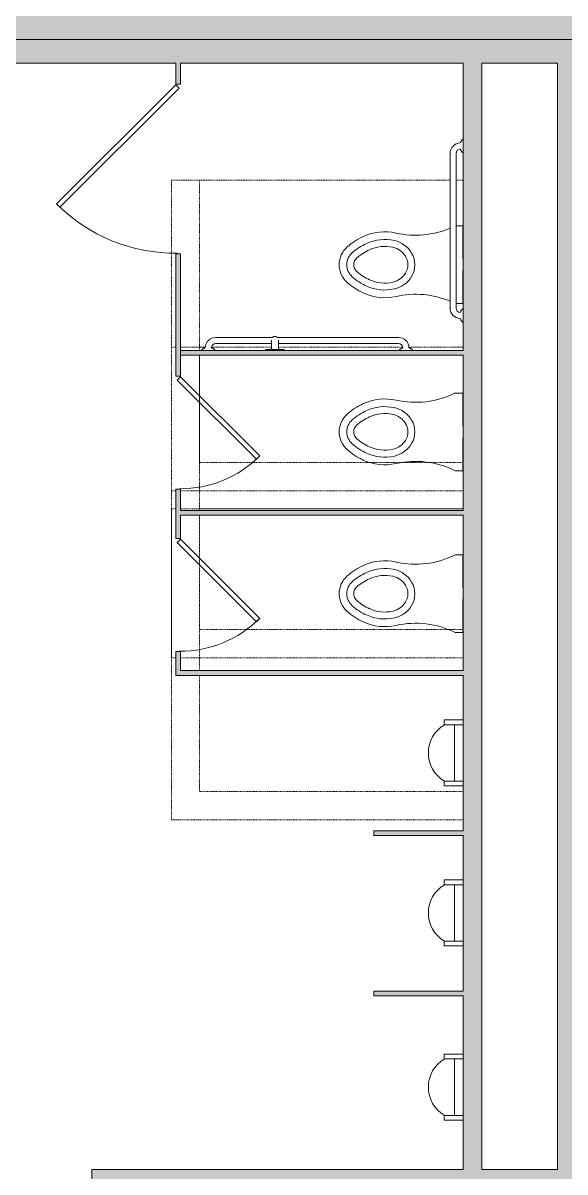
# Model space of a CAD drawing. Header units: inches. Extents: x -1180 to 2011, y -268 to 2143.
# Drawn here: x -217.9 to -102.7, y 1357.8 to 1601.9 of the extents above; entities that cross this region are included whole.
import ezdxf

# ---------------------------------------------------------------- set-up
doc = ezdxf.new("R2010")
doc.units = ezdxf.units.IN
doc.header["$MEASUREMENT"] = 0
doc.linetypes.add('Dash', pattern=[0.25, 0.125, -0.125])
for name, color, linetype, lineweight in [('A-DETL-GENF', 92, 'Continuous', 9), ('A-DOOR', 31, 'Continuous', 13), ('A-WALL', 113, 'Continuous', 13), ('A-WALL-PATT', 111, 'Continuous', 13), ('I-FURN', 30, 'Continuous', 9), ('I-WALL', 2, 'Continuous', 13), ('P-SANR-FIXT', 6, 'Continuous', 13)]:
    doc.layers.add(name, color=color, linetype=linetype, lineweight=lineweight)

# ---------------------------------------------------------------- blocks, each defined once
blk = doc.blocks.new('P-Toilet-Wall-3D - Wall Mount-4640259-6TH FLOOR POWER _ SIGNAL')
at = {"layer": 'P-SANR-FIXT', "linetype": 'Dash', "lineweight": 9}
for p, q in [((-186.37, 1502.51), (-186.37, 1568.51)), ((-186.37, 1568.51), (-127.16, 1568.51)), ((-186.37, 1502.51), (-186.37, 1568.51)), ((-180.37, 1532.27), (-180.37, 1568.51)), ((-180.37, 1568.51), (-127.16, 1568.51)), ((-125.89, 1568.51), (-124.37, 1568.51)), ((-125.89, 1568.51), (-124.37, 1568.51)), ((-180.37, 1508.51), (-180.37, 1531.27)), ((-124.37, 1508.51), (-180.37, 1508.51)), ((-185.43, 1502.51), (-186.37, 1502.51)), ((-185.43, 1502.51), (-186.37, 1502.51)), ((-124.37, 1502.51), (-184.43, 1502.51)), ((-124.37, 1502.51), (-184.43, 1502.51))]:
    blk.add_line(p, q, dxfattribs=at)
at = {"layer": 'P-SANR-FIXT', "lineweight": 9}
for p, q in [((-125.89, 1558.76), (-124.44, 1558.76)), ((-124.44, 1558.76), (-124.44, 1551.76)), ((-124.44, 1551.76), (-124.37, 1551.76)), ((-124.37, 1549.26), (-124.44, 1549.26)), ((-124.44, 1549.26), (-124.44, 1542.26)), ((-124.44, 1542.26), (-125.89, 1542.26))]:
    blk.add_line(p, q, dxfattribs=at)
for centre, radius, start, end in [((-141.02, 1546.57), 10.93, 77.296, 114.704), ((-134.48, 1575.61), 18.83, 257.296, 292.9106), ((-139.7, 1543.7), 14.09, 114.704, 131.296), ((-139.7, 1543.7), 12.47, 114.704, 131.296), ((-141.02, 1546.57), 9.3, 77.296, 114.704), ((-140.23, 1550.08), 5.71, 30.704, 77.296), ((-145.68, 1550.51), 5.03, 131.296, 228.704), ((-145.68, 1550.51), 3.4, 131.296, 228.704), ((-139.7, 1543.7), 11, 114.704, 131.296), ((-141.02, 1546.57), 7.83, 77.296, 114.704), ((-140.23, 1550.08), 4.24, 30.704, 77.296), ((-139.51, 1550.51), 4.87, 329.296, 30.704), ((-145.68, 1550.51), 1.93, 131.296, 228.704), ((-139.51, 1550.51), 3.4, 329.296, 30.704), ((-139.7, 1557.32), 12.47, 228.704, 245.296), ((-139.7, 1557.32), 11, 228.704, 245.296), ((-140.23, 1550.94), 4.24, 282.704, 329.296), ((-140.23, 1550.94), 5.71, 282.704, 329.296), ((-139.7, 1557.32), 14.09, 228.704, 245.296), ((-141.02, 1554.44), 9.3, 245.296, 282.704), ((-141.02, 1554.44), 7.83, 245.296, 282.704), ((-141.02, 1554.44), 10.93, 245.296, 282.704), ((-134.48, 1525.41), 18.83, 67.0894, 102.704)]:
    blk.add_arc(centre, radius, start, end, dxfattribs=at)
blk = doc.blocks.new('P-Toilet-Wall-3D - Wall Mount-V1-6TH FLOOR POWER _ SIGNAL')
at = {"layer": 'P-SANR-FIXT', "linetype": 'Dash', "lineweight": 9}
for p, q in [((-186.37, 1467.01), (-186.37, 1533.01)), ((-186.37, 1533.01), (-185.43, 1533.01)), ((-186.37, 1467.01), (-186.37, 1533.01)), ((-184.43, 1533.01), (-179.14, 1533.01)), ((-180.37, 1532.27), (-180.37, 1533.01)), ((-180.37, 1533.01), (-179.14, 1533.01)), ((-177.86, 1533.01), (-165.11, 1533.01)), ((-177.86, 1533.01), (-165.11, 1533.01)), ((-163.64, 1533.01), (-137.17, 1533.01)), ((-163.64, 1533.01), (-137.17, 1533.01)), ((-135.9, 1533.01), (-124.37, 1533.01)), ((-135.9, 1533.01), (-124.37, 1533.01)), ((-180.37, 1498.32), (-180.37, 1531.27)), ((-180.37, 1473.01), (-180.37, 1497.32)), ((-124.37, 1473.01), (-180.37, 1473.01)), ((-185.43, 1467.01), (-186.37, 1467.01)), ((-185.43, 1467.01), (-186.37, 1467.01)), ((-124.37, 1467.01), (-184.43, 1467.01)), ((-124.37, 1467.01), (-184.43, 1467.01))]:
    blk.add_line(p, q, dxfattribs=at)
at = {"layer": 'P-SANR-FIXT', "lineweight": 9}
for p, q in [((-126.06, 1523.26), (-124.44, 1523.26)), ((-124.44, 1523.26), (-124.44, 1516.26)), ((-124.44, 1516.26), (-124.37, 1516.26)), ((-124.37, 1513.76), (-124.44, 1513.76)), ((-124.44, 1513.76), (-124.44, 1506.76)), ((-124.44, 1506.76), (-126.06, 1506.76))]:
    blk.add_line(p, q, dxfattribs=at)
for centre, radius, start, end in [((-134.48, 1540.11), 18.83, 257.296, 296.5385), ((-139.7, 1508.2), 14.09, 114.704, 131.296), ((-141.02, 1511.07), 10.93, 77.296, 114.704), ((-145.68, 1515.01), 5.03, 131.296, 228.704), ((-139.7, 1508.2), 12.47, 114.704, 131.296), ((-141.02, 1511.07), 9.3, 77.296, 114.704), ((-141.02, 1511.07), 7.83, 77.296, 114.704), ((-140.23, 1514.58), 4.24, 30.704, 77.296), ((-140.23, 1514.58), 5.71, 30.704, 77.296), ((-145.68, 1515.01), 3.4, 131.296, 228.704), ((-145.68, 1515.01), 1.93, 131.296, 228.704), ((-139.7, 1508.2), 11, 114.704, 131.296), ((-139.51, 1515.01), 3.4, 329.296, 30.704), ((-139.51, 1515.01), 4.87, 329.296, 30.704), ((-139.7, 1521.82), 11, 228.704, 245.296), ((-139.7, 1521.82), 14.09, 228.704, 245.296), ((-139.7, 1521.82), 12.47, 228.704, 245.296), ((-141.02, 1518.94), 7.83, 245.296, 282.704), ((-140.23, 1515.44), 4.24, 282.704, 329.296), ((-140.23, 1515.44), 5.71, 282.704, 329.296), ((-141.02, 1518.94), 10.93, 245.296, 282.704), ((-141.02, 1518.94), 9.3, 245.296, 282.704), ((-134.48, 1489.91), 18.83, 63.4615, 102.704)]:
    blk.add_arc(centre, radius, start, end, dxfattribs=at)
blk = doc.blocks.new('P-Toilet-Wall-3D - Wall Mount-V2-6TH FLOOR POWER _ SIGNAL')
at = {"layer": 'P-SANR-FIXT', "linetype": 'Dash', "lineweight": 9}
for p, q in [((-186.37, 1432.62), (-186.37, 1498.62)), ((-186.37, 1498.62), (-185.43, 1498.62)), ((-186.37, 1432.62), (-186.37, 1498.62)), ((-184.43, 1498.62), (-124.37, 1498.62)), ((-180.37, 1498.32), (-180.37, 1498.62)), ((-180.37, 1498.62), (-124.37, 1498.62)), ((-180.37, 1464.28), (-180.37, 1497.32)), ((-180.37, 1438.62), (-180.37, 1463.28)), ((-124.37, 1438.62), (-180.37, 1438.62)), ((-124.37, 1432.62), (-186.37, 1432.62)), ((-124.37, 1432.62), (-186.37, 1432.62))]:
    blk.add_line(p, q, dxfattribs=at)
at = {"layer": 'P-SANR-FIXT', "lineweight": 9}
for p, q in [((-126.06, 1488.87), (-124.44, 1488.87)), ((-124.44, 1488.87), (-124.44, 1481.87)), ((-124.44, 1481.87), (-124.37, 1481.87)), ((-124.37, 1479.37), (-124.44, 1479.37)), ((-124.44, 1479.37), (-124.44, 1472.37)), ((-124.44, 1472.37), (-126.06, 1472.37))]:
    blk.add_line(p, q, dxfattribs=at)
for centre, radius, start, end in [((-139.7, 1473.81), 14.09, 114.704, 131.296), ((-141.02, 1476.69), 10.93, 77.296, 114.704), ((-134.48, 1505.72), 18.83, 257.296, 296.5385), ((-145.68, 1480.62), 5.03, 131.296, 228.704), ((-139.7, 1473.81), 12.47, 114.704, 131.296), ((-141.02, 1476.69), 9.3, 77.296, 114.704), ((-141.02, 1476.69), 7.83, 77.296, 114.704), ((-140.23, 1480.19), 4.24, 30.704, 77.296), ((-140.23, 1480.19), 5.71, 30.704, 77.296), ((-145.68, 1480.62), 3.4, 131.296, 228.704), ((-145.68, 1480.62), 1.93, 131.296, 228.704), ((-139.7, 1473.81), 11, 114.704, 131.296), ((-139.51, 1480.62), 3.4, 329.296, 30.704), ((-139.51, 1480.62), 4.87, 329.296, 30.704), ((-139.7, 1487.43), 14.09, 228.704, 245.296), ((-139.7, 1487.43), 12.47, 228.704, 245.296), ((-139.7, 1487.43), 11, 228.704, 245.296), ((-141.02, 1484.56), 7.83, 245.296, 282.704), ((-140.23, 1481.05), 4.24, 282.704, 329.296), ((-140.23, 1481.05), 5.71, 282.704, 329.296), ((-141.02, 1484.56), 10.93, 245.296, 282.704), ((-141.02, 1484.56), 9.3, 245.296, 282.704), ((-134.48, 1455.52), 18.83, 63.4615, 102.704)]:
    blk.add_arc(centre, radius, start, end, dxfattribs=at)
blk = doc.blocks.new('P-Urinal-Wall-3D - P-Urinal-Wall-3D-4880745-6TH FLOOR POWER _ SIGNAL')
at = {"layer": 'P-SANR-FIXT', "lineweight": 9}
for p, q in [((-11.29, 2), (-11.29, 6)), ((-11.29, 6), (-10.29, 6)), ((-10.29, 6), (-10.29, 2)), ((2.73, 6), (1.71, 6)), ((1.71, 6), (1.71, 2)), ((2.73, 2), (2.73, 6)), ((1.71, 3.85), (-10.29, 3.85)), ((-10.29, 3.85), (-10.29, 2)), ((1.71, 2), (1.71, 3.85)), ((-10.29, 2), (-11.29, 2)), ((-10.29, 2), (1.71, 2)), ((1.71, 2), (2.73, 2))]:
    blk.add_line(p, q, dxfattribs=at)
blk.add_arc((-4.29, 2.39), 7, 31.0027, 148.9973, dxfattribs=at)
blk = doc.blocks.new('Single Glass Door - toilet partition-4881461-6TH FLOOR POWER _ SIGNAL')
at = {"layer": 'A-DOOR', "color": 8, "lineweight": 20}
for p, q in [((-7.42, 25.82), (-8.12, 25.12)), ((-8.12, 25.12), (17.2, -0.21)), ((17.91, 0.5), (-7.42, 25.82)), ((17.2, -0.21), (17.91, 0.5))]:
    blk.add_line(p, q, dxfattribs=at)
at = {"layer": 'A-DOOR', "lineweight": 9}
blk.add_arc((17.91, 0.5), 35.81, 135, 180.5, dxfattribs=at)
blk = doc.blocks.new('Single Glass Door - toilet partition 2_-4881563-6TH FLOOR POWER _ SIGNAL')
at = {"layer": 'A-DOOR', "color": 8, "lineweight": 20}
for p, q in [((-5.64, -16.63), (11.2, 0.21)), ((11.2, 0.21), (11.91, -0.5)), ((11.91, -0.5), (-4.93, -17.34)), ((-4.93, -17.34), (-5.64, -16.63))]:
    blk.add_line(p, q, dxfattribs=at)
at = {"layer": 'A-DOOR', "lineweight": 9}
blk.add_arc((11.91, -0.5), 23.81, 179.5, 225, dxfattribs=at)
blk = doc.blocks.new('P-Grab_Bar-36in - 36 INCH-3759717-6TH FLOOR POWER _ SIGNAL')
at = {"layer": 'I-FURN'}
for p, q in [((-100.33, 1574.33), (-100.33, 1577.13)), ((-100.33, 1577.13), (-100.19, 1577.13)), ((-99.72, 1576.43), (-99.72, 1576.37)), ((-99.72, 1575.09), (-99.72, 1575.03)), ((-100.19, 1574.33), (-100.33, 1574.33)), ((-98.81, 1541.31), (-98.81, 1574.16)), ((-97.54, 1574.16), (-97.54, 1541.3)), ((-100.33, 1538.33), (-100.33, 1541.13)), ((-100.33, 1541.13), (-100.19, 1541.13)), ((-99.72, 1540.43), (-99.72, 1540.37)), ((-100.19, 1538.33), (-100.33, 1538.33)), ((-99.72, 1539.09), (-99.72, 1539.03))]:
    blk.add_line(p, q, dxfattribs=at)
for centre, radius, start, end in [((-100.19, 1577.04), 0.0934, 358.0011, 90), ((-100, 1577.04), 0.0984, 182.9558, 257.0471), ((-100.07, 1576.86), 0.0975, 359.156, 60.8479), ((-100, 1574.42), 0.0984, 102.9529, 177.0442), ((-100.07, 1574.6), 0.0975, 299.1521, 0.844), ((-99.87, 1576.87), 0.0998, 190.0133, 253.9943), ((-99.87, 1574.59), 0.0998, 106.0057, 169.9867), ((-99.95, 1576.69), 0.0983, 352.1862, 57.824), ((-99.95, 1574.77), 0.0983, 302.176, 7.8138), ((-99.59, 1576.68), 0.259, 180.2678, 237.7398), ((-99.59, 1574.78), 0.259, 122.2602, 179.7322), ((-99.75, 1576.44), 0.0327, 356.7864, 57.7398), ((-99.75, 1575.02), 0.0327, 302.2602, 3.2136), ((-99.75, 1574.16), 2.21, 0, 89.1445), ((-99.76, 1574.15), 0.946, 0.5765, 87.6589), ((-100.19, 1574.42), 0.0934, 270, 1.9989), ((-100.19, 1541.04), 0.0934, 358, 90), ((-100, 1541.04), 0.0984, 182.955, 257.045), ((-100.07, 1540.86), 0.0975, 359.1532, 60.8468), ((-99.87, 1540.87), 0.0998, 190.0117, 253.9883), ((-99.95, 1540.69), 0.0983, 352.1794, 57.8206), ((-99.59, 1540.68), 0.259, 180.2661, 237.7339), ((-99.75, 1540.44), 0.0327, 356.7675, 57.7339), ((-99.76, 1541.31), 0.946, 272.3393, 359.6607), ((-99.75, 1541.3), 2.21, 270.8636, 359.8856), ((-100.19, 1538.42), 0.0934, 270, 2.0008), ((-100, 1538.42), 0.0984, 102.9565, 177.0456), ((-100.07, 1538.6), 0.0975, 299.154, 0.8489), ((-99.87, 1538.59), 0.0998, 106.0161, 169.9895), ((-99.95, 1538.77), 0.0983, 302.1818, 7.8257), ((-99.59, 1538.78), 0.259, 122.2704, 179.7352), ((-99.75, 1539.02), 0.0327, 302.2704, 3.2464)]:
    blk.add_arc(centre, radius, start, end, dxfattribs=at)
blk = doc.blocks.new('P-Grab_Bar-42in - 42 INCH-V10-6TH FLOOR POWER _ SIGNAL')
at = {"layer": 'I-FURN'}
for p, q in [((-176.94, 1535.06), (-164.87, 1535.06)), ((-165.12, 1533.79), (-176.94, 1533.79)), ((-163.88, 1535.06), (-138.09, 1535.06)), ((-138.09, 1533.79), (-163.64, 1533.79)), ((-179.92, 1532.27), (-179.92, 1532.41)), ((-177.12, 1532.27), (-179.92, 1532.27)), ((-179.22, 1532.88), (-179.15, 1532.88)), ((-177.88, 1532.88), (-177.81, 1532.88)), ((-177.12, 1532.41), (-177.12, 1532.27)), ((-137.92, 1532.27), (-137.92, 1532.41)), ((-135.12, 1532.27), (-137.92, 1532.27)), ((-137.22, 1532.88), (-137.15, 1532.88)), ((-135.88, 1532.88), (-135.81, 1532.88)), ((-135.12, 1532.41), (-135.12, 1532.27))]:
    blk.add_line(p, q, dxfattribs=at)
for centre, radius, start, end in [((-176.94, 1532.85), 2.21, 90, 179.1445), ((-176.93, 1532.84), 0.946, 90.5765, 177.6589), ((-138.09, 1532.85), 2.21, 0.8636, 89.8856), ((-138.1, 1532.84), 0.946, 2.3393, 89.6607), ((-179.82, 1532.41), 0.0934, 88.0011, 180), ((-179.82, 1532.6), 0.0984, 272.9558, 347.0471), ((-179.64, 1532.53), 0.0975, 89.156, 150.8479), ((-179.66, 1532.73), 0.0998, 280.0133, 343.9943), ((-179.48, 1532.65), 0.0983, 82.1862, 147.824), ((-179.47, 1533.01), 0.259, 270.2678, 327.7398), ((-179.22, 1532.85), 0.0327, 86.7864, 147.7398), ((-177.81, 1532.85), 0.0327, 32.2602, 93.2136), ((-177.56, 1533.01), 0.259, 212.2602, 269.7322), ((-177.55, 1532.65), 0.0983, 32.176, 97.8138), ((-177.37, 1532.73), 0.0998, 196.0057, 259.9867), ((-177.39, 1532.53), 0.0975, 29.1521, 90.844), ((-177.21, 1532.6), 0.0984, 192.9529, 267.0442), ((-177.21, 1532.41), 0.0934, 0, 91.9989), ((-137.82, 1532.41), 0.0934, 88, 180), ((-137.82, 1532.6), 0.0984, 272.955, 347.045), ((-137.64, 1532.53), 0.0975, 89.1532, 150.8468), ((-137.66, 1532.73), 0.0998, 280.0117, 343.9883), ((-137.48, 1532.65), 0.0983, 82.1794, 147.8206), ((-137.47, 1533.01), 0.259, 270.2661, 327.7339), ((-137.22, 1532.85), 0.0327, 86.7675, 147.7339), ((-135.81, 1532.85), 0.0327, 32.2704, 93.2464), ((-135.56, 1533.01), 0.259, 212.2704, 269.7352), ((-135.55, 1532.65), 0.0983, 32.1818, 97.8257), ((-135.37, 1532.73), 0.0998, 196.0161, 259.9895), ((-135.39, 1532.53), 0.0975, 29.154, 90.8489), ((-135.21, 1532.6), 0.0984, 192.9565, 267.0456), ((-135.21, 1532.41), 0.0934, 0, 92.0008)]:
    blk.add_arc(centre, radius, start, end, dxfattribs=at)
blk = doc.blocks.new('P-Grab_Bar_18in_Vertical - 18 INCH-V134-6TH FLOOR POWER _ SIGNAL')
at = {"layer": 'P-SANR-FIXT', "lineweight": 9}
for p, q in [((-2, 0.25), (-2, 0)), ((-2, 0.25), (-2, 0)), ((-1.95, 0.25), (0, 0.25)), ((-1.95, 0.25), (-1.95, 0.25)), ((-0.75, 1), (-0.75, 0.25)), ((-0.75, 1), (-0.75, 0.25)), ((0, 0.25), (1.95, 0.25)), ((0.75, 0.25), (0.75, 1)), ((0.75, 0.25), (0.75, 1)), ((1.95, 0.25), (1.95, 0.25)), ((2, 0), (2, 0.25)), ((2, 0), (2, 0.25)), ((0, 0), (-1.95, 0)), ((1.95, 0), (0, 0))]:
    blk.add_line(p, q, dxfattribs=at)
at = {"layer": 'P-SANR-FIXT', "lineweight": 9, "flags": 128}
for points in [[(-0.52, 2.79), (-0.5, 2.81), (-0.48, 2.83), (-0.45, 2.85), (-0.43, 2.86), (-0.41, 2.88), (-0.38, 2.9), (-0.35, 2.91), (-0.33, 2.93), (-0.3, 2.94), (-0.27, 2.95), (-0.24, 2.96), (-0.22, 2.97), (-0.19, 2.98), (-0.16, 2.98), (-0.13, 2.99), (-0.1, 2.99), (-0.07, 3), (-0.04, 3)], [(0.06, 3), (0.09, 2.99), (0.12, 2.99), (0.15, 2.99), (0.18, 2.98), (0.21, 2.97), (0.24, 2.96), (0.26, 2.95), (0.29, 2.94), (0.32, 2.93), (0.35, 2.92), (0.37, 2.9), (0.4, 2.89), (0.42, 2.87), (0.45, 2.85), (0.47, 2.83), (0.49, 2.81), (0.52, 2.79)], [(-0.75, 2.25), (-0.75, 2.25), (-0.75, 2.25), (-0.75, 2.24), (-0.75, 2.23), (-0.75, 2.23), (-0.75, 2.21), (-0.75, 2.2), (-0.75, 2.19), (-0.75, 2.17), (-0.75, 2.15), (-0.75, 2.13), (-0.75, 2.11), (-0.75, 2.08), (-0.75, 2.06), (-0.75, 2.03), (-0.75, 2), (-0.75, 1.97), (-0.75, 1.94), (-0.75, 1.91), (-0.75, 1.87), (-0.75, 1.83), (-0.75, 1.8), (-0.75, 1.76), (-0.75, 1.72), (-0.75, 1.68), (-0.75, 1.63), (-0.75, 1.59), (-0.75, 1.54), (-0.75, 1.5), (-0.75, 1.45), (-0.75, 1.41), (-0.75, 1.36), (-0.75, 1.31), (-0.75, 1.26), (-0.75, 1.21), (-0.75, 1.16), (-0.75, 1.11), (-0.75, 1.06), (-0.75, 1.01), (-0.75, 1)], [(-0.75, 2.24), (-0.75, 2.25), (-0.75, 2.25)], [(-0.75, 1), (-0.75, 1.05), (-0.75, 1.1), (-0.75, 1.15), (-0.75, 1.2), (-0.75, 1.25), (-0.75, 1.3), (-0.75, 1.35), (-0.75, 1.39), (-0.75, 1.44), (-0.75, 1.49)], [(0.75, 1), (0.75, 1.05), (0.75, 1.1), (0.75, 1.15), (0.75, 1.2), (0.75, 1.25), (0.75, 1.3), (0.75, 1.35), (0.75, 1.39), (0.75, 1.44), (0.75, 1.49), (0.75, 1.53), (0.75, 1.58), (0.75, 1.62), (0.75, 1.66), (0.75, 1.71), (0.75, 1.75), (0.75, 1.79), (0.75, 1.82), (0.75, 1.86), (0.75, 1.9), (0.75, 1.93), (0.75, 1.96), (0.75, 1.99), (0.75, 2.02), (0.75, 2.05), (0.75, 2.08), (0.75, 2.1), (0.75, 2.13), (0.75, 2.15), (0.75, 2.17), (0.75, 2.18), (0.75, 2.2), (0.75, 2.21), (0.75, 2.22), (0.75, 2.23), (0.75, 2.24), (0.75, 2.24), (0.75, 2.25), (0.75, 2.25)], [(0.75, 2.25), (0.75, 2.25), (0.75, 2.25)], [(0.75, 1.5), (0.75, 1.45), (0.75, 1.41), (0.75, 1.36), (0.75, 1.31), (0.75, 1.26), (0.75, 1.21), (0.75, 1.16), (0.75, 1.11), (0.75, 1.06), (0.75, 1.01), (0.75, 1)]]:
    blk.add_lwpolyline(points, dxfattribs=at)

msp = doc.modelspace()

# ---------------------------------------------------------------- hatches: boundary and pattern name
at = {"layer": 'A-DETL-GENF'}
h = msp.add_hatch(color=9, dxfattribs=at)
h.paths.add_polyline_path([(63.24, 1240.16), (70.77, 1240.16), (70.77, 1265.21), (58.74, 1265.21), (58.74, 1579.31), (70.77, 1579.31), (70.77, 1607.3), (-48.23, 1607.3), (-48.23, 1620.31), (-277.42, 1620.31), (-277.42, 1541.26), (-249.39, 1541.26), (-249.39, 1598.34), (24.69, 1598.34), (24.69, 1541.26), (52.78, 1541.26), (52.78, 1411.26), (24.69, 1411.26), (24.69, 1357.25), (50.71, 1357.25), (50.71, 1277.19), (-67.38, 1277.19), (-67.38, 1240.16), (-41.77, 1240.16), (-41.77, 1259.14), (38.24, 1259.14), (38.24, 1240.16), (62.74, 1240.16)], flags=0)
h.paths.add_polyline_path([(-381.47, 1240.16), (-381.47, 1256.22), (-377.47, 1256.22), (-377.47, 1256.27), (-381.5, 1256.27), (-381.5, 1620.31), (-399.46, 1620.31), (-399.46, 1240.16), (-381.5, 1240.16)], flags=0)
h.paths.add_polyline_path([(193.78, 1339.23), (195.78, 1339.23), (195.78, 1318.11), (193.78, 1318.11), (193.78, 1319.46)], flags=0)
h.paths.add_polyline_path([(193.78, 1443.51), (195.78, 1443.51), (195.78, 1422.38), (193.78, 1422.38)], flags=0)
h.paths.add_polyline_path([(193.78, 1547.56), (195.78, 1547.56), (195.78, 1526.43), (193.78, 1526.43)], flags=0)
h.paths.add_polyline_path([(174.75, 1240.16), (672.96, 1240.16), (672.96, 1620.31), (654.76, 1620.31), (654.76, 1257.23), (377.16, 1257.26), (377.16, 1309.64), (293.77, 1309.64), (293.77, 1263.25), (188.78, 1263.25), (188.78, 1296.73), (193.78, 1296.73), (193.78, 1268.25), (288.77, 1268.25), (288.77, 1368.22), (193.78, 1368.22), (193.78, 1339.23), (188.78, 1339.23), (188.78, 1401.01), (193.78, 1401.01), (193.78, 1372.22), (288.77, 1372.22), (288.77, 1472.3), (193.78, 1472.3), (193.78, 1443.51), (188.78, 1443.51), (188.78, 1505.06), (193.78, 1505.06), (193.78, 1476.3), (288.77, 1476.3), (288.77, 1576.29), (193.78, 1576.29), (193.78, 1547.56), (188.78, 1547.56), (188.78, 1575.31), (188.64, 1575.28), (188.64, 1547.76), (182.73, 1547.76), (182.73, 1504.24), (188.64, 1504.24), (188.64, 1444.18), (182.73, 1444.18), (182.73, 1400.24), (188.64, 1400.24), (188.64, 1339.74), (182.73, 1339.74), (182.73, 1296.76), (188.64, 1296.73), (188.64, 1265.21), (174.75, 1265.21), (174.75, 1247.2)], flags=0)
h.paths.add_polyline_path([(-272.42, 1242.23), (-222.89, 1242.23), (-222.89, 1276.12), (-227.66, 1276.12), (-227.66, 1281.12), (-267.66, 1281.12), (-267.66, 1276.12), (-272.42, 1276.12), (-272.42, 1242.24)], flags=0)
h.paths.add_polyline_path([(-217.89, 1242.23), (-155.35, 1242.23), (-155.35, 1276.12), (-166.62, 1276.12), (-166.62, 1281.12), (-206.62, 1281.12), (-206.62, 1276.12), (-217.89, 1276.12), (-217.89, 1246.88)], flags=0)
h.paths.add_polyline_path([(-403.46, 1254.15), (-403.46, 1284.19), (-423.43, 1284.19), (-423.43, 1254.15), (-405.98, 1254.15)], flags=0)
h.paths.add_polyline_path([(-277.45, 1256.27), (-277.42, 1256.27), (-277.45, 1256.27)], flags=0)
h.paths.add_polyline_path([(-331.5, 1256.27), (-331.5, 1262.27), (-283.45, 1262.27), (-283.45, 1508.33), (-375.5, 1508.33), (-375.5, 1262.27), (-371.5, 1262.27), (-371.5, 1256.27), (-332.12, 1256.27)], flags=0)
h.paths.add_polyline_path([(641.59, 1262.23), (649.76, 1262.23), (649.76, 1359.16), (556.01, 1359.16), (556.01, 1262.23)], flags=0)
h.paths.add_polyline_path([(511.76, 1262.76), (551.01, 1262.76), (550.98, 1619.36), (432.35, 1619.36), (432.35, 1624.31), (386.35, 1624.31), (386.35, 1619.36), (382.66, 1619.36), (382.66, 1379.39), (378.04, 1379.39), (378.04, 1531.32), (293.77, 1531.32), (293.77, 1315.14), (378.04, 1315.14), (378.04, 1339.39), (382.66, 1339.39), (382.66, 1262.76), (423.17, 1262.76)], flags=0)
h.paths.add_polyline_path([(195.78, 1296.73), (193.78, 1296.73), (193.78, 1317.86), (195.78, 1317.86), (195.78, 1310.14)], flags=0)
h.paths.add_polyline_path([(-249.39, 1357.25), (-249.39, 1411.26), (-271.43, 1411.26), (-271.43, 1411.21), (-277.43, 1411.21), (-277.45, 1357.25), (-267.2, 1357.25)], flags=0)
h.paths.add_polyline_path([(648.76, 1364.16), (648.76, 1618.33), (642.76, 1618.33), (642.76, 1624.31), (602.76, 1624.31), (602.76, 1618.33), (556.98, 1618.33), (556.98, 1364.16), (641.59, 1364.16)], flags=0)
h.paths.add_polyline_path([(183.14, 1364.83), (183.14, 1365.33), (182.73, 1365.33), (182.73, 1364.83)], flags=0)
h.paths.add_polyline_path([(182.73, 1375.83), (183.14, 1375.83), (183.14, 1376.33), (182.73, 1376.33)], flags=0)
h.paths.add_polyline_path([(193.78, 1401.01), (193.78, 1422.13), (195.78, 1422.13), (195.78, 1401.01)], flags=0)
h.paths.add_polyline_path([(182.73, 1471.71), (183.14, 1471.71), (183.14, 1472.21), (182.73, 1472.21)], flags=0)
h.paths.add_polyline_path([(183.14, 1477.46), (183.14, 1477.96), (182.73, 1477.96), (182.73, 1477.46)], flags=0)
h.paths.add_polyline_path([(193.78, 1505.06), (193.78, 1526.18), (195.78, 1526.18), (195.78, 1505.06)], flags=0)
h.paths.add_polyline_path([(-282.42, 1513.33), (-282.42, 1574.27), (-376.5, 1574.27), (-376.5, 1513.33), (-283.43, 1513.33)], flags=0)
h.paths.add_polyline_path([(368.82, 1536.32), (378.04, 1536.32), (378.04, 1619.36), (375.35, 1619.36), (375.35, 1624.31), (329.35, 1624.31), (329.35, 1619.36), (317.86, 1619.36), (317.86, 1595.36), (293.77, 1595.36), (293.77, 1536.32), (294.22, 1536.32)], flags=0)
h.paths.add_polyline_path([(694.97, 1576.19), (697.02, 1576.19), (697.02, 1606.14), (676.96, 1606.14), (676.96, 1576.19)], flags=0)
h.paths.add_polyline_path([(-282.42, 1579.27), (-281.42, 1579.27), (-281.42, 1620.31), (-297.96, 1620.31), (-297.96, 1624.31), (-360.96, 1624.31), (-360.96, 1620.31), (-377.5, 1620.31), (-377.5, 1579.27), (-297.96, 1579.27)], flags=0)
h.paths.add_polyline_path([(182.64, 1579.31), (188.78, 1579.31), (188.78, 1598.25), (293.63, 1598.25), (293.63, 1599.36), (313.86, 1599.36), (313.86, 1620.31), (295.85, 1620.31), (295.85, 1607.3), (174.75, 1607.3), (174.75, 1579.31), (181.4, 1579.31)], flags=0)
h.paths.add_polyline_path([(252.11, 1580.29), (288.77, 1580.29), (288.77, 1593.25), (193.78, 1593.25), (193.78, 1580.29), (206.74, 1580.29)], flags=0)
h.paths.add_polyline_path([(699.34, 1608.45), (699.96, 1609.08), (701.02, 1609.08), (701.02, 1610.14), (676.96, 1610.14), (676.96, 1608.45), (697.02, 1608.45)], flags=0)
at = {"layer": 'A-WALL-PATT', "lineweight": 9}
for points in [[(-104.92, 1593.34), (20.69, 1593.34), (20.69, 1598.34), (-245.39, 1598.34), (-245.39, 1593.34), (-120.37, 1593.34)], [(-120.37, 1358.28), (-120.37, 1593.34), (-124.37, 1593.34), (-124.37, 1358.28)], [(-104.33, 1358.28), (-100.33, 1358.28), (-100.33, 1593.34), (-104.33, 1593.34), (-104.33, 1360.89)], [(-180.75, 1531.27), (-124.37, 1531.27), (-124.37, 1532.27), (-184.39, 1532.27), (-184.39, 1531.27), (-181.05, 1531.27)], [(-184.43, 1497.32), (-124.37, 1497.32), (-124.37, 1498.32), (-184.43, 1498.32)], [(-124.37, 1463.28), (-124.41, 1464.28), (-185.43, 1464.28), (-185.43, 1463.28), (-137.38, 1463.28)], [(-137.38, 1429.24), (-124.37, 1429.24), (-124.37, 1430.24), (-143.37, 1430.24), (-143.37, 1429.24)], [(-124.37, 1395.21), (-124.37, 1396.21), (-143.37, 1396.21), (-143.37, 1395.21), (-137.38, 1395.21)], [(-21.72, 1353.28), (-21.72, 1358.28), (-203.29, 1358.28), (-203.29, 1353.28), (-40.36, 1353.28)]]:
    msp.add_hatch(color=7, dxfattribs=at).paths.add_polyline_path(points, flags=0)
h = msp.add_hatch(color=7, dxfattribs=at)
h.paths.add_polyline_path([(-184.43, 1464.28), (-184.43, 1468.32), (-185.43, 1468.32), (-185.43, 1464.28)], flags=0)
h.paths.add_polyline_path([(-185.43, 1492.32), (-184.43, 1492.32), (-184.43, 1502.82), (-185.43, 1502.82)], flags=0)
h.paths.add_polyline_path([(-184.43, 1526.82), (-184.43, 1552.84), (-185.43, 1552.84), (-185.43, 1526.82)], flags=0)
h.paths.add_polyline_path([(-184.43, 1588.84), (-184.43, 1593.34), (-185.43, 1593.34), (-185.43, 1588.84)], flags=0)

# ---------------------------------------------------------------- linework, layer by layer
at = {"layer": 'A-WALL', "color": 8, "lineweight": 20}
for p, q in [((-124.37, 1593.34), (-124.37, 1577.14)), ((-120.37, 1358.28), (-120.37, 1593.34)), ((-104.33, 1593.34), (-104.33, 1358.28)), ((-124.37, 1574.34), (-124.37, 1541.14)), ((-124.37, 1538.34), (-124.37, 1532.27)), ((-124.37, 1531.27), (-124.37, 1498.32)), ((-124.37, 1497.32), (-124.37, 1464.28)), ((-124.37, 1463.28), (-124.37, 1453.81)), ((-124.37, 1439.78), (-124.37, 1430.24)), ((-124.37, 1429.24), (-124.37, 1419.81)), ((-124.37, 1405.78), (-124.37, 1396.21)), ((-124.37, 1395.21), (-124.37, 1382.81)), ((-124.37, 1368.78), (-124.37, 1358.28))]:
    msp.add_line(p, q, dxfattribs=at)
at = {"layer": 'I-WALL', "color": 8, "lineweight": 20}
for p, q in [((20.69, 1598.34), (-245.39, 1598.34)), ((-245.39, 1593.34), (-185.43, 1593.34)), ((-185.43, 1593.34), (-185.43, 1588.84)), ((-184.43, 1593.34), (-124.37, 1593.34)), ((-184.43, 1588.84), (-184.43, 1593.34)), ((-120.37, 1593.34), (-104.33, 1593.34)), ((-185.43, 1588.84), (-184.43, 1588.84)), ((-184.43, 1552.84), (-185.43, 1552.84)), ((-185.43, 1552.84), (-185.43, 1526.82)), ((-184.43, 1526.82), (-184.43, 1552.84)), ((-179.92, 1532.27), (-184.39, 1532.27)), ((-184.39, 1532.27), (-184.39, 1531.27)), ((-184.39, 1531.27), (-124.37, 1531.27)), ((-166.32, 1532.27), (-177.12, 1532.27)), ((-137.92, 1532.27), (-162.42, 1532.27)), ((-124.37, 1532.27), (-135.12, 1532.27)), ((-185.43, 1526.82), (-184.43, 1526.82)), ((-184.43, 1502.82), (-185.43, 1502.82)), ((-185.43, 1502.82), (-185.43, 1492.32)), ((-184.43, 1498.32), (-184.43, 1502.82)), ((-124.37, 1498.32), (-184.43, 1498.32)), ((-184.43, 1492.32), (-184.43, 1497.32)), ((-184.43, 1497.32), (-124.37, 1497.32)), ((-185.43, 1492.32), (-184.43, 1492.32)), ((-184.43, 1468.32), (-185.43, 1468.32)), ((-185.43, 1468.32), (-185.43, 1463.28)), ((-184.43, 1464.28), (-184.43, 1468.32)), ((-185.43, 1463.28), (-124.37, 1463.28)), ((-124.37, 1464.28), (-184.43, 1464.28)), ((-124.37, 1430.24), (-143.37, 1430.24)), ((-143.37, 1430.24), (-143.37, 1429.24)), ((-143.37, 1429.24), (-124.37, 1429.24)), ((-124.37, 1396.21), (-143.37, 1396.21)), ((-143.37, 1396.21), (-143.37, 1395.21)), ((-143.37, 1395.21), (-124.37, 1395.21)), ((-124.37, 1358.28), (-203.29, 1358.28)), ((-203.29, 1358.28), (-203.29, 1353.28)), ((-104.33, 1358.28), (-120.37, 1358.28))]:
    msp.add_line(p, q, dxfattribs=at)

# ---------------------------------------------------------------- block references
at = {"layer": 'A-DOOR', "rotation": 89.99999999999991}
for name, p in [('Single Glass Door - toilet partition-4881461-6TH FLOOR POWER _ SIGNAL', (-184.93, 1570.84)), ('Single Glass Door - toilet partition 2_-4881563-6TH FLOOR POWER _ SIGNAL', (-184.93, 1514.82)), ('Single Glass Door - toilet partition 2_-4881563-6TH FLOOR POWER _ SIGNAL', (-184.93, 1480.32))]:
    msp.add_blockref(name, p, dxfattribs=at)
at = {"layer": 'P-SANR-FIXT', "lineweight": 9}
for name, p, rotation in [('P-Grab_Bar-36in - 36 INCH-3759717-6TH FLOOR POWER _ SIGNAL', (-224.7, 3115.47), 180), ('P-Urinal-Wall-3D - P-Urinal-Wall-3D-4880745-6TH FLOOR POWER _ SIGNAL', (-122.37, 1451.08), 89.99999999999991), ('P-Urinal-Wall-3D - P-Urinal-Wall-3D-4880745-6TH FLOOR POWER _ SIGNAL', (-122.37, 1417.08), 89.99999999999991), ('P-Urinal-Wall-3D - P-Urinal-Wall-3D-4880745-6TH FLOOR POWER _ SIGNAL', (-122.37, 1380.08), 89.99999999999991)]:
    msp.add_blockref(name, p, dxfattribs=dict(at, rotation=rotation))
for name, p in [('P-Toilet-Wall-3D - Wall Mount-4640259-6TH FLOOR POWER _ SIGNAL', (0, 0)), ('P-Toilet-Wall-3D - Wall Mount-V1-6TH FLOOR POWER _ SIGNAL', (0, 0)), ('P-Grab_Bar-42in - 42 INCH-V10-6TH FLOOR POWER _ SIGNAL', (0, 0)), ('P-Grab_Bar_18in_Vertical - 18 INCH-V134-6TH FLOOR POWER _ SIGNAL', (-164.37, 1532.27)), ('P-Toilet-Wall-3D - Wall Mount-V2-6TH FLOOR POWER _ SIGNAL', (0, 0))]:
    msp.add_blockref(name, p, dxfattribs=at)

doc.saveas('drawing.dxf')
